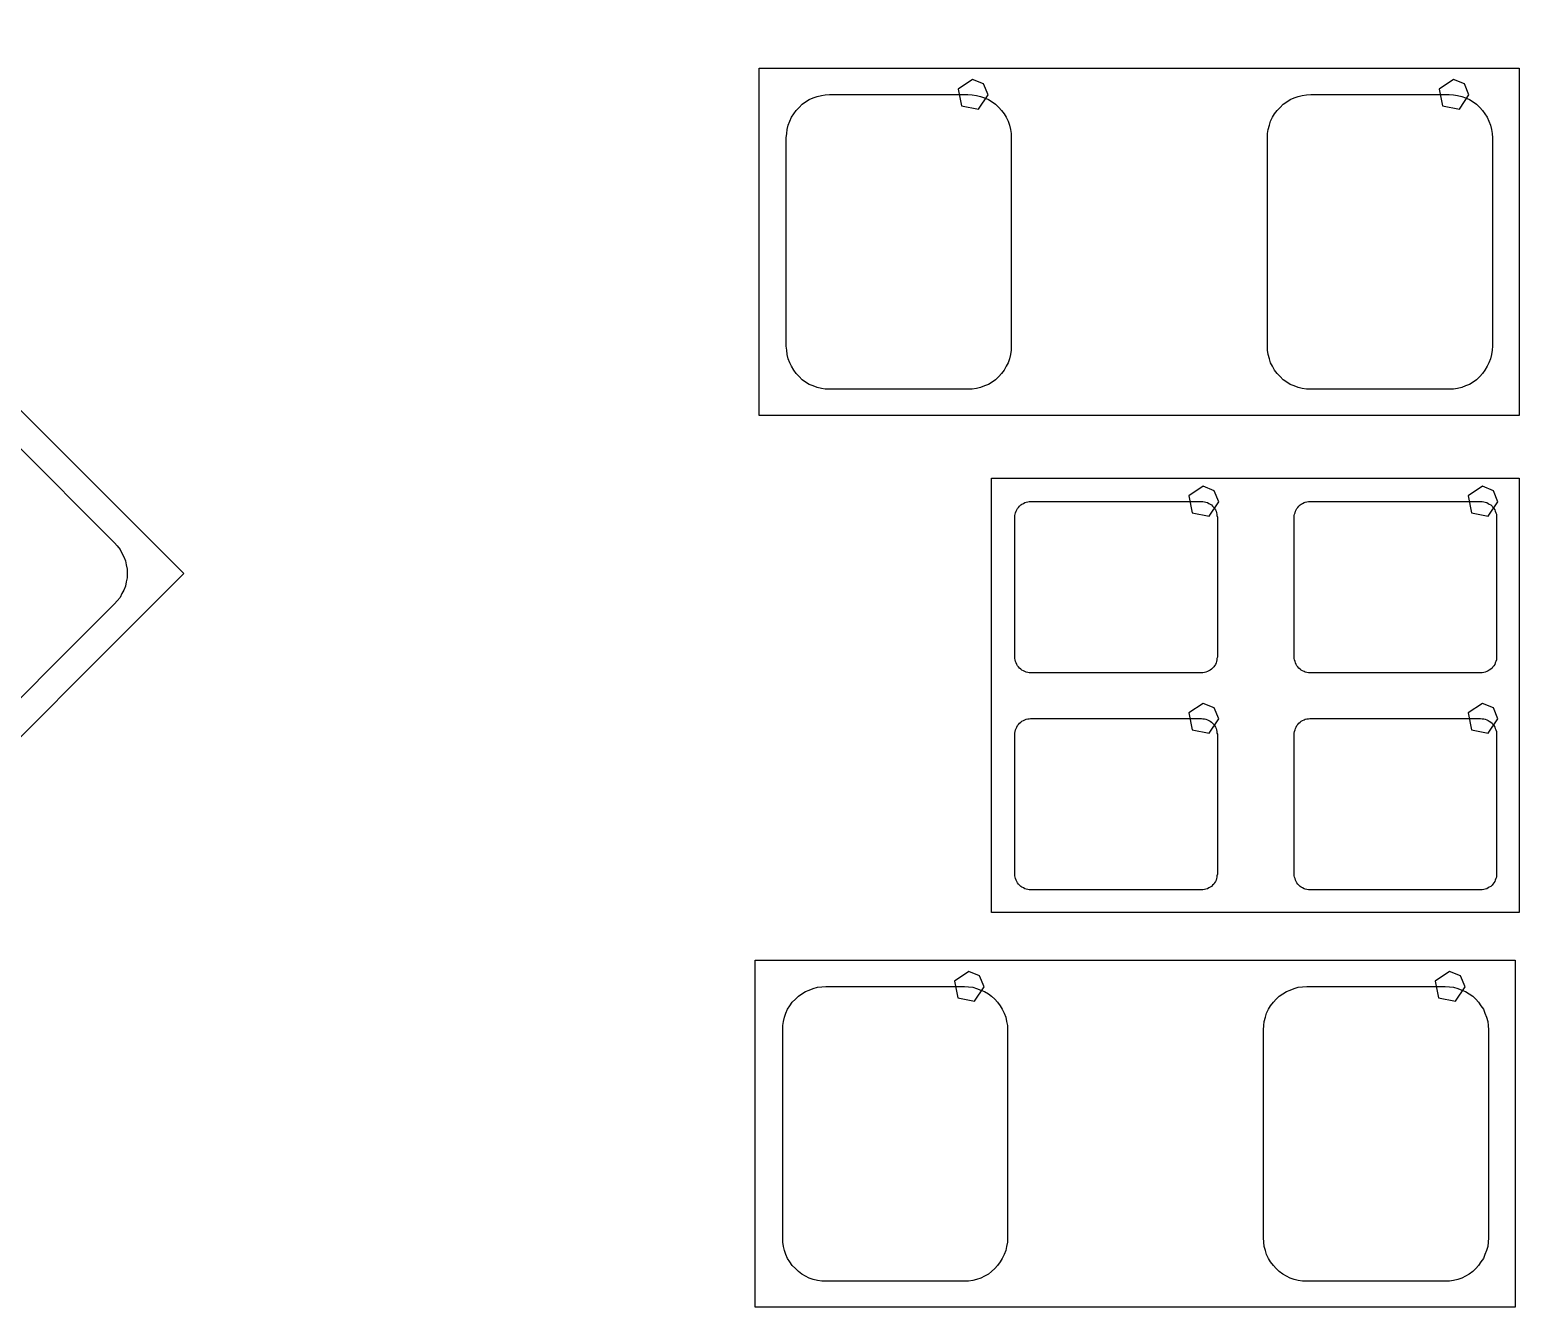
# Model space of a CAD drawing. Extents: x 114 to 258, y 8 to 198.
# Drawn here: x 197.32 to 206.92, y 139.74 to 147.98 of the extents above; entities that cross this region are included whole.
import ezdxf

# ---------------------------------------------------------------- set-up
doc = ezdxf.new("R2010")
doc.units = 0

msp = doc.modelspace()

# ---------------------------------------------------------------- linework, layer by layer
at = {"layer": 'Layer 1', "color": 7}
for points in [[(194.80784, 147.97512), (198.31558, 144.46992)], [(202.02398, 145.48846), (202.02398, 147.72874)], [(202.02398, 147.72874), (206.92364, 147.72874)], [(206.92364, 147.72874), (206.92364, 145.48846)], [(203.399644, 147.655004), (203.307256, 147.593272), (203.328933, 147.484293), (203.437912, 147.462616), (203.499644, 147.555004), (203.470355, 147.625715), (203.399644, 147.655004), (203.399644, 147.655004)], [(206.499714, 147.655004), (206.407326, 147.593272), (206.429003, 147.484293), (206.537982, 147.462616), (206.599714, 147.555004), (206.570425, 147.625715), (206.499714, 147.655004), (206.499714, 147.655004)], [(202.26274, 147.45442), (202.28306, 147.47474)], [(202.28306, 147.47474), (202.30084, 147.49506)], [(202.30084, 147.49506), (202.3237, 147.5103)], [(202.3237, 147.5103), (202.34656, 147.52554)], [(202.34656, 147.52554), (202.37196, 147.5357)], [(202.37196, 147.5357), (202.39736, 147.54586)], [(202.39736, 147.54586), (202.4253, 147.55094)], [(202.4253, 147.55094), (202.4507, 147.55602)], [(202.4507, 147.55602), (202.47864, 147.55856)], [(202.47864, 147.55856), (203.37018, 147.55856)], [(203.37018, 147.55856), (203.39812, 147.55602)], [(203.39812, 147.55602), (203.42606, 147.55094)], [(203.42606, 147.55094), (203.45146, 147.54586)], [(203.45146, 147.54586), (203.47686, 147.5357)], [(203.47686, 147.5357), (203.50226, 147.52554)], [(203.50226, 147.52554), (203.52512, 147.5103)], [(203.52512, 147.5103), (203.54798, 147.49506)], [(203.54798, 147.49506), (203.5683, 147.47474)], [(203.5683, 147.47474), (203.58608, 147.45442)], [(205.36408, 147.45442), (205.38186, 147.47474)], [(205.38186, 147.47474), (205.40218, 147.49506)], [(205.40218, 147.49506), (205.42504, 147.5103)], [(205.42504, 147.5103), (205.4479, 147.52554)], [(205.4479, 147.52554), (205.4733, 147.5357)], [(205.4733, 147.5357), (205.4987, 147.54586)], [(205.4987, 147.54586), (205.5241, 147.55094)], [(205.5241, 147.55094), (205.55204, 147.55602)], [(205.55204, 147.55602), (205.57998, 147.55856)], [(205.57998, 147.55856), (206.47152, 147.55856)], [(206.47152, 147.55856), (206.49946, 147.55602)], [(206.49946, 147.55602), (206.52486, 147.55094)], [(206.52486, 147.55094), (206.5528, 147.54586)], [(206.5528, 147.54586), (206.5782, 147.5357)], [(206.5782, 147.5357), (206.6036, 147.52554)], [(206.6036, 147.52554), (206.62646, 147.5103)], [(206.62646, 147.5103), (206.64932, 147.49506)], [(206.64932, 147.49506), (206.66964, 147.47474)], [(206.66964, 147.47474), (206.68742, 147.45442)], [(202.21194, 147.36044), (202.2221, 147.38584)], [(202.2221, 147.38584), (202.23226, 147.41124)], [(202.23226, 147.41124), (202.2475, 147.4341)], [(202.2475, 147.4341), (202.26274, 147.45442)], [(203.58608, 147.45442), (203.60386, 147.4341)], [(203.60386, 147.4341), (203.61656, 147.41124)], [(203.61656, 147.41124), (203.62926, 147.38584)], [(203.62926, 147.38584), (203.63688, 147.36044)], [(205.31328, 147.36044), (205.3209, 147.38584)], [(205.3209, 147.38584), (205.3336, 147.41124)], [(205.3336, 147.41124), (205.3463, 147.4341)], [(205.3463, 147.4341), (205.36408, 147.45442)], [(206.68742, 147.45442), (206.70266, 147.4341)], [(206.70266, 147.4341), (206.7179, 147.41124)], [(206.7179, 147.41124), (206.72806, 147.38584)], [(206.72806, 147.38584), (206.73822, 147.36044)], [(202.19924, 147.27916), (202.20178, 147.3071)], [(202.20178, 147.3071), (202.20432, 147.3325)], [(202.20432, 147.3325), (202.21194, 147.36044)], [(203.63688, 147.36044), (203.6445, 147.3325)], [(203.6445, 147.3325), (203.64958, 147.3071)], [(203.64958, 147.3071), (203.64958, 147.27916)], [(205.30058, 147.3071), (205.30566, 147.3325)], [(205.30058, 147.27916), (205.30058, 147.3071)], [(205.30566, 147.3325), (205.31328, 147.36044)], [(206.73822, 147.36044), (206.74584, 147.3325)], [(206.74584, 147.3325), (206.74838, 147.3071)], [(206.74838, 147.3071), (206.75092, 147.27916)], [(202.19924, 145.9355), (202.19924, 147.27916)], [(203.64958, 147.27916), (203.64958, 145.9355)], [(205.30058, 145.9355), (205.30058, 147.27916)], [(206.75092, 147.27916), (206.75092, 145.9355)], [(202.20178, 145.9101), (202.19924, 145.9355)], [(202.20432, 145.88216), (202.20178, 145.9101)], [(202.21194, 145.85422), (202.20432, 145.88216)], [(202.2221, 145.82882), (202.21194, 145.85422)], [(203.63688, 145.85422), (203.62926, 145.82882)], [(203.6445, 145.88216), (203.63688, 145.85422)], [(203.64958, 145.9101), (203.6445, 145.88216)], [(203.64958, 145.9355), (203.64958, 145.9101)], [(205.30058, 145.9101), (205.30058, 145.9355)], [(205.30566, 145.88216), (205.30058, 145.9101)], [(205.31328, 145.85422), (205.30566, 145.88216)], [(205.3209, 145.82882), (205.31328, 145.85422)], [(206.73822, 145.85422), (206.72806, 145.82882)], [(206.74584, 145.88216), (206.73822, 145.85422)], [(206.74838, 145.9101), (206.74584, 145.88216)], [(206.75092, 145.9355), (206.74838, 145.9101)], [(202.23226, 145.80596), (202.2221, 145.82882)], [(202.2475, 145.78056), (202.23226, 145.80596)], [(202.26274, 145.76024), (202.2475, 145.78056)], [(202.28306, 145.73992), (202.26274, 145.76024)], [(203.58608, 145.76024), (203.5683, 145.73992)], [(203.60386, 145.78056), (203.58608, 145.76024)], [(203.61656, 145.80596), (203.60386, 145.78056)], [(203.62926, 145.82882), (203.61656, 145.80596)], [(205.3336, 145.80596), (205.3209, 145.82882)], [(205.3463, 145.78056), (205.3336, 145.80596)], [(205.36408, 145.76024), (205.3463, 145.78056)], [(205.38186, 145.73992), (205.36408, 145.76024)], [(206.68742, 145.76024), (206.66964, 145.73992)], [(206.70266, 145.78056), (206.68742, 145.76024)], [(206.7179, 145.80596), (206.70266, 145.78056)], [(206.72806, 145.82882), (206.7179, 145.80596)], [(202.30084, 145.7196), (202.28306, 145.73992)], [(202.3237, 145.70436), (202.30084, 145.7196)], [(202.34656, 145.68912), (202.3237, 145.70436)], [(202.37196, 145.67896), (202.34656, 145.68912)], [(202.39736, 145.6688), (202.37196, 145.67896)], [(202.4253, 145.66372), (202.39736, 145.6688)], [(202.4507, 145.65864), (202.4253, 145.66372)], [(202.47864, 145.65864), (202.4507, 145.65864)], [(203.37018, 145.65864), (202.47864, 145.65864)], [(203.39812, 145.65864), (203.37018, 145.65864)], [(203.42606, 145.66372), (203.39812, 145.65864)], [(203.45146, 145.6688), (203.42606, 145.66372)], [(203.47686, 145.67896), (203.45146, 145.6688)], [(203.50226, 145.68912), (203.47686, 145.67896)], [(203.52512, 145.70436), (203.50226, 145.68912)], [(203.54798, 145.7196), (203.52512, 145.70436)], [(203.5683, 145.73992), (203.54798, 145.7196)], [(205.40218, 145.7196), (205.38186, 145.73992)], [(205.42504, 145.70436), (205.40218, 145.7196)], [(205.4479, 145.68912), (205.42504, 145.70436)], [(205.4733, 145.67896), (205.4479, 145.68912)], [(205.4987, 145.6688), (205.4733, 145.67896)], [(205.5241, 145.66372), (205.4987, 145.6688)], [(205.55204, 145.65864), (205.5241, 145.66372)], [(205.57998, 145.65864), (205.55204, 145.65864)], [(206.47152, 145.65864), (205.57998, 145.65864)], [(206.49946, 145.65864), (206.47152, 145.65864)], [(206.52486, 145.66372), (206.49946, 145.65864)], [(206.5528, 145.6688), (206.52486, 145.66372)], [(206.5782, 145.67896), (206.5528, 145.6688)], [(206.6036, 145.68912), (206.5782, 145.67896)], [(206.62646, 145.70436), (206.6036, 145.68912)], [(206.64932, 145.7196), (206.62646, 145.70436)], [(206.66964, 145.73992), (206.64932, 145.7196)], [(206.92364, 145.48846), (202.02398, 145.48846)], [(197.22084, 145.31574), (197.86854, 144.66804)], [(203.52258, 145.0846), (206.92364, 145.0846)], [(203.52258, 142.28552), (203.52258, 145.0846)], [(206.92364, 145.0846), (206.92364, 142.28552)], [(204.886306, 145.032708), (204.793918, 144.970976), (204.815595, 144.861997), (204.924574, 144.84032), (204.986306, 144.932708), (204.957017, 145.003419), (204.886306, 145.032708), (204.886306, 145.032708)], [(206.68615, 145.032708), (206.593762, 144.970976), (206.615439, 144.861997), (206.724418, 144.84032), (206.78615, 144.932708), (206.756861, 145.003419), (206.68615, 145.032708), (206.68615, 145.032708)], [(203.68514, 144.8814), (203.69022, 144.88902)], [(203.69022, 144.88902), (203.6953, 144.89664)], [(203.6953, 144.89664), (203.70292, 144.90426)], [(203.70292, 144.90426), (203.71054, 144.91188)], [(203.71054, 144.91188), (203.71816, 144.91696)], [(203.71816, 144.91696), (203.72832, 144.92204)], [(203.72832, 144.92204), (203.73594, 144.92712)], [(203.73594, 144.92712), (203.7461, 144.92966)], [(203.7461, 144.92966), (203.75626, 144.9322)], [(203.75626, 144.9322), (203.76388, 144.93474)], [(203.76388, 144.93474), (203.77404, 144.93474)], [(203.77404, 144.93474), (204.8764, 144.93474)], [(204.8764, 144.93474), (204.88402, 144.93474)], [(204.88402, 144.93474), (204.89418, 144.9322)], [(204.89418, 144.9322), (204.90434, 144.92966)], [(204.90434, 144.92966), (204.9145, 144.92712)], [(204.9145, 144.92712), (204.92212, 144.92204)], [(204.92212, 144.92204), (204.93228, 144.91696)], [(204.93228, 144.91696), (204.9399, 144.91188)], [(204.9399, 144.91188), (204.94752, 144.90426)], [(204.94752, 144.90426), (204.95514, 144.89664)], [(204.95514, 144.89664), (204.96022, 144.88902)], [(204.96022, 144.88902), (204.9653, 144.8814)], [(205.486, 144.8814), (205.49108, 144.88902)], [(205.49108, 144.88902), (205.49616, 144.89664)], [(205.49616, 144.89664), (205.50378, 144.90426)], [(205.50378, 144.90426), (205.5114, 144.91188)], [(205.5114, 144.91188), (205.51902, 144.91696)], [(205.51902, 144.91696), (205.52664, 144.92204)], [(205.52664, 144.92204), (205.5368, 144.92712)], [(205.5368, 144.92712), (205.54442, 144.92966)], [(205.54442, 144.92966), (205.55458, 144.9322)], [(205.55458, 144.9322), (205.56474, 144.93474)], [(205.56474, 144.93474), (205.5749, 144.93474)], [(205.5749, 144.93474), (206.67472, 144.93474)], [(206.67472, 144.93474), (206.68488, 144.93474)], [(206.68488, 144.93474), (206.69504, 144.9322)], [(206.69504, 144.9322), (206.7052, 144.92966)], [(206.7052, 144.92966), (206.71536, 144.92712)], [(206.71536, 144.92712), (206.72298, 144.92204)], [(206.72298, 144.92204), (206.7306, 144.91696)], [(206.7306, 144.91696), (206.74076, 144.91188)], [(206.74076, 144.91188), (206.74838, 144.90426)], [(206.74838, 144.90426), (206.75346, 144.89664)], [(206.75346, 144.89664), (206.76108, 144.88902)], [(206.76108, 144.88902), (206.76616, 144.8814)], [(203.67244, 144.8433), (203.67498, 144.85346)], [(203.67244, 144.83314), (203.67244, 144.8433)], [(203.67244, 143.93144), (203.67244, 144.83314)], [(203.67498, 144.85346), (203.67752, 144.86108)], [(203.67752, 144.86108), (203.68006, 144.87124)], [(203.68006, 144.87124), (203.68514, 144.8814)], [(204.9653, 144.8814), (204.97038, 144.87124)], [(204.97038, 144.87124), (204.97292, 144.86108)], [(204.97292, 144.86108), (204.97546, 144.85346)], [(204.97546, 144.85346), (204.97546, 144.8433)], [(204.97546, 144.8433), (204.978, 144.83314)], [(204.978, 144.83314), (204.978, 143.93144)], [(205.4733, 144.8433), (205.47584, 144.85346)], [(205.4733, 144.83314), (205.4733, 144.8433)], [(205.4733, 143.93144), (205.4733, 144.83314)], [(205.47584, 144.85346), (205.47838, 144.86108)], [(205.47838, 144.86108), (205.48092, 144.87124)], [(205.48092, 144.87124), (205.486, 144.8814)], [(206.76616, 144.8814), (206.7687, 144.87124)], [(206.7687, 144.87124), (206.77378, 144.86108)], [(206.77378, 144.86108), (206.77632, 144.85346)], [(206.77632, 144.85346), (206.77632, 144.8433)], [(206.77632, 144.8433), (206.77632, 144.83314)], [(206.77632, 144.83314), (206.77632, 143.93144)], [(197.86854, 144.66804), (197.88632, 144.64772)], [(197.88632, 144.64772), (197.9041, 144.62486)], [(197.9041, 144.62486), (197.9168, 144.602)], [(197.9168, 144.602), (197.9295, 144.5766)], [(197.9295, 144.5766), (197.93966, 144.5512)], [(197.93966, 144.5512), (197.94474, 144.5258)], [(197.94474, 144.5258), (197.94982, 144.49786)], [(198.31558, 144.46992), (196.68744, 142.84178)], [(197.94474, 144.41658), (197.93966, 144.38864)], [(197.94982, 144.44198), (197.94474, 144.41658)], [(197.94982, 144.49786), (197.94982, 144.46992)], [(197.94982, 144.46992), (197.94982, 144.44198)], [(197.9041, 144.31498), (197.88632, 144.29466)], [(197.9168, 144.34038), (197.9041, 144.31498)], [(197.9295, 144.36324), (197.9168, 144.34038)], [(197.93966, 144.38864), (197.9295, 144.36324)], [(197.86854, 144.27434), (196.88302, 143.28882)], [(197.88632, 144.29466), (197.86854, 144.27434)], [(203.67244, 143.92128), (203.67244, 143.93144)], [(204.978, 143.93144), (204.97546, 143.92128)], [(205.4733, 143.92128), (205.4733, 143.93144)], [(206.77632, 143.93144), (206.77632, 143.92128)], [(203.67498, 143.91366), (203.67244, 143.92128)], [(203.67752, 143.9035), (203.67498, 143.91366)], [(203.68006, 143.89334), (203.67752, 143.9035)], [(203.68514, 143.88318), (203.68006, 143.89334)], [(203.69022, 143.87556), (203.68514, 143.88318)], [(203.6953, 143.86794), (203.69022, 143.87556)], [(203.70292, 143.86032), (203.6953, 143.86794)], [(203.71054, 143.8527), (203.70292, 143.86032)], [(203.71816, 143.84762), (203.71054, 143.8527)], [(203.72832, 143.84254), (203.71816, 143.84762)], [(203.73594, 143.83746), (203.72832, 143.84254)], [(203.7461, 143.83492), (203.73594, 143.83746)], [(203.75626, 143.83238), (203.7461, 143.83492)], [(203.76388, 143.82984), (203.75626, 143.83238)], [(203.77404, 143.82984), (203.76388, 143.82984)], [(204.8764, 143.82984), (203.77404, 143.82984)], [(204.88402, 143.82984), (204.8764, 143.82984)], [(204.89418, 143.83238), (204.88402, 143.82984)], [(204.90434, 143.83492), (204.89418, 143.83238)], [(204.9145, 143.83746), (204.90434, 143.83492)], [(204.92212, 143.84254), (204.9145, 143.83746)], [(204.93228, 143.84762), (204.92212, 143.84254)], [(204.9399, 143.8527), (204.93228, 143.84762)], [(204.94752, 143.86032), (204.9399, 143.8527)], [(204.95514, 143.86794), (204.94752, 143.86032)], [(204.96022, 143.87556), (204.95514, 143.86794)], [(204.9653, 143.88318), (204.96022, 143.87556)], [(204.97038, 143.89334), (204.9653, 143.88318)], [(204.97292, 143.9035), (204.97038, 143.89334)], [(204.97546, 143.91366), (204.97292, 143.9035)], [(204.97546, 143.92128), (204.97546, 143.91366)], [(205.47584, 143.91366), (205.4733, 143.92128)], [(205.47838, 143.9035), (205.47584, 143.91366)], [(205.48092, 143.89334), (205.47838, 143.9035)], [(205.486, 143.88318), (205.48092, 143.89334)], [(205.49108, 143.87556), (205.486, 143.88318)], [(205.49616, 143.86794), (205.49108, 143.87556)], [(205.50378, 143.86032), (205.49616, 143.86794)], [(205.5114, 143.8527), (205.50378, 143.86032)], [(205.51902, 143.84762), (205.5114, 143.8527)], [(205.52664, 143.84254), (205.51902, 143.84762)], [(205.5368, 143.83746), (205.52664, 143.84254)], [(205.54442, 143.83492), (205.5368, 143.83746)], [(205.55458, 143.83238), (205.54442, 143.83492)], [(205.56474, 143.82984), (205.55458, 143.83238)], [(205.5749, 143.82984), (205.56474, 143.82984)], [(206.67472, 143.82984), (205.5749, 143.82984)], [(206.68488, 143.82984), (206.67472, 143.82984)], [(206.69504, 143.83238), (206.68488, 143.82984)], [(206.7052, 143.83492), (206.69504, 143.83238)], [(206.71536, 143.83746), (206.7052, 143.83492)], [(206.72298, 143.84254), (206.71536, 143.83746)], [(206.7306, 143.84762), (206.72298, 143.84254)], [(206.74076, 143.8527), (206.7306, 143.84762)], [(206.74838, 143.86032), (206.74076, 143.8527)], [(206.75346, 143.86794), (206.74838, 143.86032)], [(206.76108, 143.87556), (206.75346, 143.86794)], [(206.76616, 143.88318), (206.76108, 143.87556)], [(206.7687, 143.89334), (206.76616, 143.88318)], [(206.77378, 143.9035), (206.7687, 143.89334)], [(206.77632, 143.91366), (206.77378, 143.9035)], [(206.77632, 143.92128), (206.77632, 143.91366)], [(204.886306, 143.63266), (204.793918, 143.570928), (204.815595, 143.461949), (204.924574, 143.440272), (204.986306, 143.53266), (204.957017, 143.603371), (204.886306, 143.63266), (204.886306, 143.63266)], [(206.68615, 143.63266), (206.593762, 143.570928), (206.615439, 143.461949), (206.724418, 143.440272), (206.78615, 143.53266), (206.756861, 143.603371), (206.68615, 143.63266), (206.68615, 143.63266)], [(203.67244, 143.44122), (203.67498, 143.45138)], [(203.67498, 143.45138), (203.67752, 143.46154)], [(203.67752, 143.46154), (203.68006, 143.4717)], [(203.68006, 143.4717), (203.68514, 143.47932)], [(203.68514, 143.47932), (203.69022, 143.48948)], [(203.69022, 143.48948), (203.6953, 143.4971)], [(203.6953, 143.4971), (203.70292, 143.50472)], [(203.70292, 143.50472), (203.71054, 143.51234)], [(203.71054, 143.51234), (203.71816, 143.51742)], [(203.71816, 143.51742), (203.72832, 143.5225)], [(203.72832, 143.5225), (203.73594, 143.52758)], [(203.73594, 143.52758), (203.7461, 143.53012)], [(203.7461, 143.53012), (203.75626, 143.53266)], [(203.75626, 143.53266), (203.76388, 143.53266)], [(203.76388, 143.53266), (203.77404, 143.5352)], [(203.77404, 143.5352), (204.8764, 143.5352)], [(204.8764, 143.5352), (204.88402, 143.53266)], [(204.88402, 143.53266), (204.89418, 143.53266)], [(204.89418, 143.53266), (204.90434, 143.53012)], [(204.90434, 143.53012), (204.9145, 143.52758)], [(204.9145, 143.52758), (204.92212, 143.5225)], [(204.92212, 143.5225), (204.93228, 143.51742)], [(204.93228, 143.51742), (204.9399, 143.51234)], [(204.9399, 143.51234), (204.94752, 143.50472)], [(204.94752, 143.50472), (204.95514, 143.4971)], [(204.95514, 143.4971), (204.96022, 143.48948)], [(204.96022, 143.48948), (204.9653, 143.47932)], [(204.9653, 143.47932), (204.97038, 143.4717)], [(204.97038, 143.4717), (204.97292, 143.46154)], [(204.97292, 143.46154), (204.97546, 143.45138)], [(204.97546, 143.45138), (204.97546, 143.44122)], [(205.4733, 143.44122), (205.47584, 143.45138)], [(205.47584, 143.45138), (205.47838, 143.46154)], [(205.47838, 143.46154), (205.48092, 143.4717)], [(205.48092, 143.4717), (205.486, 143.47932)], [(205.486, 143.47932), (205.49108, 143.48948)], [(205.49108, 143.48948), (205.49616, 143.4971)], [(205.49616, 143.4971), (205.50378, 143.50472)], [(205.50378, 143.50472), (205.5114, 143.51234)], [(205.5114, 143.51234), (205.51902, 143.51742)], [(205.51902, 143.51742), (205.52664, 143.5225)], [(205.52664, 143.5225), (205.5368, 143.52758)], [(205.5368, 143.52758), (205.54442, 143.53012)], [(205.54442, 143.53012), (205.55458, 143.53266)], [(205.55458, 143.53266), (205.56474, 143.53266)], [(205.56474, 143.53266), (205.5749, 143.5352)], [(205.5749, 143.5352), (206.67472, 143.5352)], [(206.67472, 143.5352), (206.68488, 143.53266)], [(206.68488, 143.53266), (206.69504, 143.53266)], [(206.69504, 143.53266), (206.7052, 143.53012)], [(206.7052, 143.53012), (206.71536, 143.52758)], [(206.71536, 143.52758), (206.72298, 143.5225)], [(206.72298, 143.5225), (206.7306, 143.51742)], [(206.7306, 143.51742), (206.74076, 143.51234)], [(206.74076, 143.51234), (206.74838, 143.50472)], [(206.74838, 143.50472), (206.75346, 143.4971)], [(206.75346, 143.4971), (206.76108, 143.48948)], [(206.76108, 143.48948), (206.76616, 143.47932)], [(206.76616, 143.47932), (206.7687, 143.4717)], [(206.7687, 143.4717), (206.77378, 143.46154)], [(206.77378, 143.46154), (206.77632, 143.45138)], [(206.77632, 143.45138), (206.77632, 143.44122)], [(203.67244, 143.4336), (203.67244, 143.44122)], [(203.67244, 142.5319), (203.67244, 143.4336)], [(204.97546, 143.44122), (204.978, 143.4336)], [(204.978, 143.4336), (204.978, 142.5319)], [(205.4733, 143.4336), (205.4733, 143.44122)], [(205.4733, 142.5319), (205.4733, 143.4336)], [(206.77632, 143.44122), (206.77632, 143.4336)], [(206.77632, 143.4336), (206.77632, 142.5319)], [(203.67244, 142.52174), (203.67244, 142.5319)], [(203.67498, 142.51158), (203.67244, 142.52174)], [(203.67752, 142.50396), (203.67498, 142.51158)], [(203.68006, 142.4938), (203.67752, 142.50396)], [(203.68514, 142.48364), (203.68006, 142.4938)], [(203.69022, 142.47602), (203.68514, 142.48364)], [(204.9653, 142.48364), (204.96022, 142.47602)], [(204.97038, 142.4938), (204.9653, 142.48364)], [(204.97292, 142.50396), (204.97038, 142.4938)], [(204.97546, 142.51158), (204.97292, 142.50396)], [(204.978, 142.5319), (204.97546, 142.52174)], [(204.97546, 142.52174), (204.97546, 142.51158)], [(205.4733, 142.52174), (205.4733, 142.5319)], [(205.47584, 142.51158), (205.4733, 142.52174)], [(205.47838, 142.50396), (205.47584, 142.51158)], [(205.48092, 142.4938), (205.47838, 142.50396)], [(205.486, 142.48364), (205.48092, 142.4938)], [(205.49108, 142.47602), (205.486, 142.48364)], [(206.76616, 142.48364), (206.76108, 142.47602)], [(206.7687, 142.4938), (206.76616, 142.48364)], [(206.77378, 142.50396), (206.7687, 142.4938)], [(206.77632, 142.51158), (206.77378, 142.50396)], [(206.77632, 142.5319), (206.77632, 142.52174)], [(206.77632, 142.52174), (206.77632, 142.51158)], [(203.6953, 142.4684), (203.69022, 142.47602)], [(203.70292, 142.46078), (203.6953, 142.4684)], [(203.71054, 142.45316), (203.70292, 142.46078)], [(203.71816, 142.44808), (203.71054, 142.45316)], [(203.72832, 142.443), (203.71816, 142.44808)], [(203.73594, 142.43792), (203.72832, 142.443)], [(203.7461, 142.43538), (203.73594, 142.43792)], [(203.75626, 142.43284), (203.7461, 142.43538)], [(203.76388, 142.4303), (203.75626, 142.43284)], [(203.77404, 142.4303), (203.76388, 142.4303)], [(204.8764, 142.4303), (203.77404, 142.4303)], [(204.88402, 142.4303), (204.8764, 142.4303)], [(204.89418, 142.43284), (204.88402, 142.4303)], [(204.90434, 142.43538), (204.89418, 142.43284)], [(204.9145, 142.43792), (204.90434, 142.43538)], [(204.92212, 142.443), (204.9145, 142.43792)], [(204.93228, 142.44808), (204.92212, 142.443)], [(204.9399, 142.45316), (204.93228, 142.44808)], [(204.94752, 142.46078), (204.9399, 142.45316)], [(204.95514, 142.4684), (204.94752, 142.46078)], [(204.96022, 142.47602), (204.95514, 142.4684)], [(205.49616, 142.4684), (205.49108, 142.47602)], [(205.50378, 142.46078), (205.49616, 142.4684)], [(205.5114, 142.45316), (205.50378, 142.46078)], [(205.51902, 142.44808), (205.5114, 142.45316)], [(205.52664, 142.443), (205.51902, 142.44808)], [(205.5368, 142.43792), (205.52664, 142.443)], [(205.54442, 142.43538), (205.5368, 142.43792)], [(205.55458, 142.43284), (205.54442, 142.43538)], [(205.56474, 142.4303), (205.55458, 142.43284)], [(205.5749, 142.4303), (205.56474, 142.4303)], [(206.67472, 142.4303), (205.5749, 142.4303)], [(206.68488, 142.4303), (206.67472, 142.4303)], [(206.69504, 142.43284), (206.68488, 142.4303)], [(206.7052, 142.43538), (206.69504, 142.43284)], [(206.71536, 142.43792), (206.7052, 142.43538)], [(206.72298, 142.443), (206.71536, 142.43792)], [(206.7306, 142.44808), (206.72298, 142.443)], [(206.74076, 142.45316), (206.7306, 142.44808)], [(206.74838, 142.46078), (206.74076, 142.45316)], [(206.75346, 142.4684), (206.74838, 142.46078)], [(206.76108, 142.47602), (206.75346, 142.4684)], [(206.92364, 142.28552), (203.52258, 142.28552)], [(201.99858, 141.97818), (206.89824, 141.97818)], [(201.99858, 139.74044), (201.99858, 141.97818)], [(206.89824, 141.97818), (206.89824, 139.74044)], [(203.374752, 141.904952), (203.282364, 141.84322), (203.304041, 141.734241), (203.41302, 141.712564), (203.474752, 141.804952), (203.445463, 141.875663), (203.374752, 141.904952), (203.374752, 141.904952)], [(206.474822, 141.904952), (206.382434, 141.84322), (206.404111, 141.734241), (206.51309, 141.712564), (206.574822, 141.804952), (206.545533, 141.875663), (206.474822, 141.904952), (206.474822, 141.904952)], [(202.23734, 141.7064), (202.25766, 141.72672)], [(202.25766, 141.72672), (202.27798, 141.7445)], [(202.27798, 141.7445), (202.2983, 141.75974)], [(202.2983, 141.75974), (202.3237, 141.77498)], [(202.3237, 141.77498), (202.34656, 141.78514)], [(202.34656, 141.78514), (202.37196, 141.7953)], [(202.37196, 141.7953), (202.3999, 141.80292)], [(202.3999, 141.80292), (202.42784, 141.80546)], [(202.42784, 141.80546), (202.45324, 141.808)], [(202.45324, 141.808), (203.34732, 141.808)], [(203.34732, 141.808), (203.37272, 141.80546)], [(203.37272, 141.80546), (203.40066, 141.80292)], [(203.40066, 141.80292), (203.42606, 141.7953)], [(203.42606, 141.7953), (203.454, 141.78514)], [(203.454, 141.78514), (203.47686, 141.77498)], [(203.47686, 141.77498), (203.50226, 141.75974)], [(203.50226, 141.75974), (203.52258, 141.7445)], [(203.52258, 141.7445), (203.5429, 141.72672)], [(203.5429, 141.72672), (203.56068, 141.7064)], [(205.33868, 141.7064), (205.35646, 141.72672)], [(205.35646, 141.72672), (205.37678, 141.7445)], [(205.37678, 141.7445), (205.39964, 141.75974)], [(205.39964, 141.75974), (205.4225, 141.77498)], [(205.4225, 141.77498), (205.4479, 141.78514)], [(205.4479, 141.78514), (205.4733, 141.7953)], [(205.4733, 141.7953), (205.4987, 141.80292)], [(205.4987, 141.80292), (205.52664, 141.80546)], [(205.52664, 141.80546), (205.55458, 141.808)], [(205.55458, 141.808), (206.44612, 141.808)], [(206.44612, 141.808), (206.47406, 141.80546)], [(206.47406, 141.80546), (206.49946, 141.80292)], [(206.49946, 141.80292), (206.5274, 141.7953)], [(206.5274, 141.7953), (206.5528, 141.78514)], [(206.5528, 141.78514), (206.5782, 141.77498)], [(206.5782, 141.77498), (206.60106, 141.75974)], [(206.60106, 141.75974), (206.62392, 141.7445)], [(206.62392, 141.7445), (206.64424, 141.72672)], [(206.64424, 141.72672), (206.66202, 141.7064)], [(202.18654, 141.60988), (202.1967, 141.63528)], [(202.1967, 141.63528), (202.20686, 141.66068)], [(202.20686, 141.66068), (202.2221, 141.68354)], [(202.2221, 141.68354), (202.23734, 141.7064)], [(203.56068, 141.7064), (203.57846, 141.68354)], [(203.57846, 141.68354), (203.59116, 141.66068)], [(203.59116, 141.66068), (203.60386, 141.63528)], [(203.60386, 141.63528), (203.61402, 141.60988)], [(205.28788, 141.60988), (205.2955, 141.63528)], [(205.2955, 141.63528), (205.3082, 141.66068)], [(205.3082, 141.66068), (205.3209, 141.68354)], [(205.3209, 141.68354), (205.33868, 141.7064)], [(206.66202, 141.7064), (206.67726, 141.68354)], [(206.67726, 141.68354), (206.6925, 141.66068)], [(206.6925, 141.66068), (206.70266, 141.63528)], [(206.70266, 141.63528), (206.71282, 141.60988)], [(202.17638, 141.55654), (202.18146, 141.58194)], [(202.17638, 141.5286), (202.17638, 141.55654)], [(202.17638, 140.18748), (202.17638, 141.5286)], [(202.18146, 141.58194), (202.18654, 141.60988)], [(203.61402, 141.60988), (203.6191, 141.58194)], [(203.6191, 141.58194), (203.62418, 141.55654)], [(203.62418, 141.55654), (203.62418, 141.5286)], [(203.62418, 141.5286), (203.62418, 140.18748)], [(205.27518, 141.5286), (205.27772, 141.55654)], [(205.27518, 140.18748), (205.27518, 141.5286)], [(205.27772, 141.55654), (205.28026, 141.58194)], [(205.28026, 141.58194), (205.28788, 141.60988)], [(206.71282, 141.60988), (206.72044, 141.58194)], [(206.72044, 141.58194), (206.72298, 141.55654)], [(206.72298, 141.55654), (206.72552, 141.5286)], [(206.72552, 141.5286), (206.72552, 140.18748)], [(202.17638, 140.15954), (202.17638, 140.18748)], [(203.62418, 140.18748), (203.62418, 140.15954)], [(205.27772, 140.15954), (205.27518, 140.18748)], [(206.72552, 140.18748), (206.72298, 140.15954)], [(202.18146, 140.1316), (202.17638, 140.15954)], [(202.18654, 140.1062), (202.18146, 140.1316)], [(202.1967, 140.0808), (202.18654, 140.1062)], [(203.61402, 140.1062), (203.60386, 140.0808)], [(203.6191, 140.1316), (203.61402, 140.1062)], [(203.62418, 140.15954), (203.6191, 140.1316)], [(205.28026, 140.1316), (205.27772, 140.15954)], [(205.28788, 140.1062), (205.28026, 140.1316)], [(205.2955, 140.0808), (205.28788, 140.1062)], [(206.71282, 140.1062), (206.70266, 140.0808)], [(206.72044, 140.1316), (206.71282, 140.1062)], [(206.72298, 140.15954), (206.72044, 140.1316)], [(202.20686, 140.0554), (202.1967, 140.0808)], [(202.2221, 140.03254), (202.20686, 140.0554)], [(202.23734, 140.00968), (202.2221, 140.03254)], [(202.25766, 139.98936), (202.23734, 140.00968)], [(202.27798, 139.97158), (202.25766, 139.98936)], [(203.5429, 139.98936), (203.52258, 139.97158)], [(203.56068, 140.00968), (203.5429, 139.98936)], [(203.57846, 140.03254), (203.56068, 140.00968)], [(203.59116, 140.0554), (203.57846, 140.03254)], [(203.60386, 140.0808), (203.59116, 140.0554)], [(205.3082, 140.0554), (205.2955, 140.0808)], [(205.3209, 140.03254), (205.3082, 140.0554)], [(205.33868, 140.00968), (205.3209, 140.03254)], [(205.35646, 139.98936), (205.33868, 140.00968)], [(205.37678, 139.97158), (205.35646, 139.98936)], [(206.64424, 139.98936), (206.62392, 139.97158)], [(206.66202, 140.00968), (206.64424, 139.98936)], [(206.67726, 140.03254), (206.66202, 140.00968)], [(206.6925, 140.0554), (206.67726, 140.03254)], [(206.70266, 140.0808), (206.6925, 140.0554)], [(202.2983, 139.9538), (202.27798, 139.97158)], [(202.3237, 139.9411), (202.2983, 139.9538)], [(202.34656, 139.9284), (202.3237, 139.9411)], [(202.37196, 139.91824), (202.34656, 139.9284)], [(202.3999, 139.91316), (202.37196, 139.91824)], [(202.42784, 139.90808), (202.3999, 139.91316)], [(202.45324, 139.90808), (202.42784, 139.90808)], [(203.34732, 139.90808), (202.45324, 139.90808)], [(203.37272, 139.90808), (203.34732, 139.90808)], [(203.40066, 139.91316), (203.37272, 139.90808)], [(203.42606, 139.91824), (203.40066, 139.91316)], [(203.454, 139.9284), (203.42606, 139.91824)], [(203.47686, 139.9411), (203.454, 139.9284)], [(203.50226, 139.9538), (203.47686, 139.9411)], [(203.52258, 139.97158), (203.50226, 139.9538)], [(205.39964, 139.9538), (205.37678, 139.97158)], [(205.4225, 139.9411), (205.39964, 139.9538)], [(205.4479, 139.9284), (205.4225, 139.9411)], [(205.4733, 139.91824), (205.4479, 139.9284)], [(205.4987, 139.91316), (205.4733, 139.91824)], [(205.52664, 139.90808), (205.4987, 139.91316)], [(205.55458, 139.90808), (205.52664, 139.90808)], [(206.44612, 139.90808), (205.55458, 139.90808)], [(206.47406, 139.90808), (206.44612, 139.90808)], [(206.49946, 139.91316), (206.47406, 139.90808)], [(206.5274, 139.91824), (206.49946, 139.91316)], [(206.5528, 139.9284), (206.5274, 139.91824)], [(206.5782, 139.9411), (206.5528, 139.9284)], [(206.60106, 139.9538), (206.5782, 139.9411)], [(206.62392, 139.97158), (206.60106, 139.9538)], [(206.89824, 139.74044), (201.99858, 139.74044)]]:
    msp.add_lwpolyline(points, dxfattribs=at)

doc.saveas('drawing.dxf')
